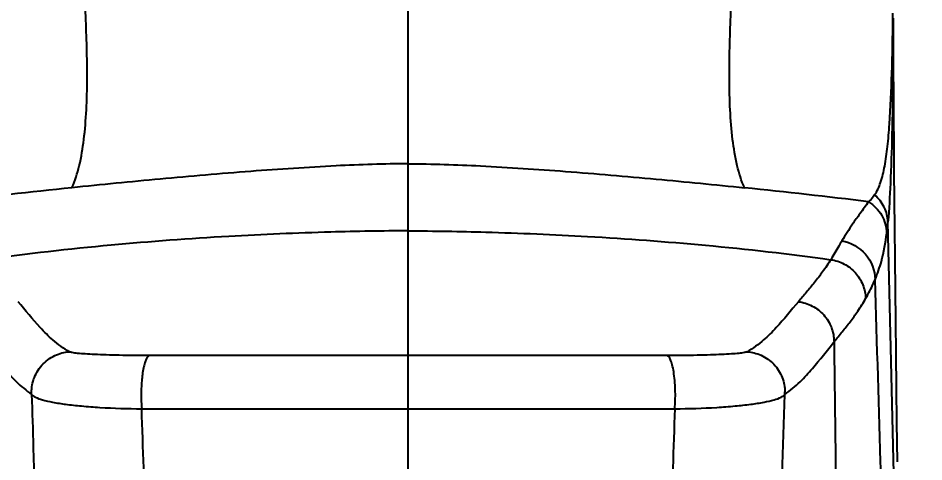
# Model space of a CAD drawing. Header units: millimetres. Extents: x 3817 to 4149, y 28263 to 28669.
# Drawn here: x 4062.28 to 4107.09, y 28574.37 to 28596.34 of the extents above; entities that cross this region are included whole.
import ezdxf

# ---------------------------------------------------------------- set-up
doc = ezdxf.new("R2010")
doc.units = ezdxf.units.MM
doc.styles.get("Standard").update_dxf_attribs({"font": ''})
doc.styles.get('Standard').set_extended_font_data('SimSun')
doc.dimstyles.new('副本 ISO-25-2bei', dxfattribs={"dimscale": 1.7, "dimtxt": 5, "dimasz": 5, "dimexe": 0.5, "dimexo": 0.625, "dimgap": 1, "dimtad": 1, "dimlfac": 0.0393, "dimdsep": 46, "dimtxsty": 'Standard', "dimcen": 2.5, "dimclrd": 1, "dimclre": 1, "dimclrt": 3, "dimadec": 0, "dimazin": 0, "dimtfac": 1, "dimtmove": 0, "dimatfit": 3, "dimfxl": 0, "dimarcsym": 0})

# ---------------------------------------------------------------- blocks, each defined once
blk = doc.blocks.new('*D6')
at = {"color": 1, "lineweight": -2, "transparency": 16777216}
for p, q in [((4082.649, 28634.732), (4148.416, 28634.732)), ((4147.566, 28626.232), (4147.566, 28516.056)), ((4108.126, 28507.556), (4148.416, 28507.556))]:
    blk.add_line(p, q, dxfattribs=at)
at = {"color": 1, "transparency": 16777216}
for points in [[(4146.149, 28626.232), (4148.982, 28626.232), (4147.566, 28634.732)], [(4146.149, 28516.056), (4148.982, 28516.056), (4147.566, 28507.556)]]:
    blk.add_solid(points, dxfattribs=at)
at = {"layer": 'Defpoints', "color": 0, "transparency": 16777216}
for p in [(4081.586, 28634.732), (4107.064, 28507.556), (4147.566, 28507.556)]:
    blk.add_point(p, dxfattribs=at)
at = {"color": 3, "transparency": 16777216, "insert": (4141.616, 28571.144), "char_height": 8.5, "attachment_point": 5, "rotation": 90, "bg_fill": 3, "box_fill_scale": 1.1, "bg_fill_color": 256, "bg_fill_true_color": 13158600, "bg_fill_transparency": 0}
blk.add_mtext('127.2', dxfattribs=at)

msp = doc.modelspace()

# ---------------------------------------------------------------- linework, layer by layer
for points in [[(4081.582, 28559.217), (4081.582, 28559.217), (4081.582, 28599.589), (4081.582, 28599.589)], [(4105.562, 28596.334), (4105.562, 28596.334), (4105.564, 28596.575), (4105.564, 28596.575)], [(4105.584, 28594.909), (4105.584, 28594.909), (4105.577, 28596.336), (4105.577, 28596.336)], [(4064.943, 28587.937), (4062.895, 28587.723), (4060.85, 28587.492), (4058.806, 28587.246)], [(4104.358, 28587.246), (4102.314, 28587.492), (4100.269, 28587.723), (4098.221, 28587.937)], [(4105.727, 28568.952), (4105.727, 28568.952), (4105.316, 28586.243), (4105.316, 28586.243)], [(4100.215, 28577.709), (4100.217, 28577.749), (4100.218, 28577.788), (4100.217, 28577.828)], [(4068.782, 28565.269), (4068.653, 28569.177), (4068.524, 28573.087), (4068.394, 28576.995)], [(4094.77, 28576.995), (4094.64, 28573.087), (4094.51, 28569.177), (4094.381, 28565.269)]]:
    msp.add_open_spline(points, degree=3)
for points, knots in [([(4064.943, 28587.937), (4065.101, 28588.285), (4065.215, 28588.655), (4065.304, 28589.028), (4065.304, 28589.028), (4065.407, 28589.458), (4065.479, 28589.895), (4065.533, 28590.333), (4065.533, 28590.333), (4065.592, 28590.817), (4065.63, 28591.303), (4065.655, 28591.79), (4065.655, 28591.79), (4065.68, 28592.304), (4065.692, 28592.819), (4065.694, 28593.334), (4065.694, 28593.334), (4065.698, 28594.366), (4065.666, 28595.398), (4065.626, 28596.429), (4065.626, 28596.429), (4065.607, 28596.905), (4065.588, 28597.38), (4065.569, 28597.855), (4065.569, 28597.855), (4065.553, 28598.274), (4065.539, 28598.694), (4065.532, 28599.113)], [0, 0, 0, 0, 0.142857, 0.142857, 0.142857, 0.142857, 0.285714, 0.285714, 0.285714, 0.285714, 0.428571, 0.428571, 0.428571, 0.428571, 0.571429, 0.571429, 0.571429, 0.571429, 0.714286, 0.714286, 0.714286, 0.714286, 0.857143, 0.857143, 0.857143, 0.857143, 1, 1, 1, 1]), ([(4098.221, 28587.937), (4098.063, 28588.285), (4097.949, 28588.655), (4097.86, 28589.028), (4097.86, 28589.028), (4097.756, 28589.458), (4097.684, 28589.895), (4097.631, 28590.333), (4097.631, 28590.333), (4097.572, 28590.817), (4097.534, 28591.302), (4097.509, 28591.79), (4097.509, 28591.79), (4097.483, 28592.304), (4097.472, 28592.819), (4097.47, 28593.333), (4097.47, 28593.333), (4097.466, 28594.366), (4097.498, 28595.398), (4097.538, 28596.429), (4097.538, 28596.429), (4097.556, 28596.904), (4097.576, 28597.379), (4097.594, 28597.855), (4097.594, 28597.855), (4097.611, 28598.274), (4097.625, 28598.694), (4097.632, 28599.113)], [0, 0, 0, 0, 0.142857, 0.142857, 0.142857, 0.142857, 0.285714, 0.285714, 0.285714, 0.285714, 0.428571, 0.428571, 0.428571, 0.428571, 0.571429, 0.571429, 0.571429, 0.571429, 0.714286, 0.714286, 0.714286, 0.714286, 0.857143, 0.857143, 0.857143, 0.857143, 1, 1, 1, 1]), ([(4104.655, 28587.58), (4104.784, 28587.767), (4104.877, 28587.98), (4104.95, 28588.196), (4104.95, 28588.196), (4105.04, 28588.46), (4105.102, 28588.731), (4105.154, 28589.003), (4105.154, 28589.003), (4105.213, 28589.325), (4105.258, 28589.65), (4105.295, 28589.976), (4105.295, 28589.976), (4105.336, 28590.345), (4105.368, 28590.716), (4105.394, 28591.087), (4105.394, 28591.087), (4105.453, 28591.922), (4105.484, 28592.759), (4105.509, 28593.596), (4105.509, 28593.596), (4105.535, 28594.509), (4105.554, 28595.421), (4105.562, 28596.334)], [0, 0, 0, 0, 0.166667, 0.166667, 0.166667, 0.166667, 0.333333, 0.333333, 0.333333, 0.333333, 0.5, 0.5, 0.5, 0.5, 0.666667, 0.666667, 0.666667, 0.666667, 0.833333, 0.833333, 0.833333, 0.833333, 1, 1, 1, 1]), ([(4105.573, 28596.34), (4105.574, 28595.339), (4105.57, 28594.337), (4105.56, 28593.336), (4105.56, 28593.336), (4105.552, 28592.417), (4105.537, 28591.497), (4105.516, 28590.579), (4105.516, 28590.579), (4105.496, 28589.769), (4105.472, 28588.958), (4105.436, 28588.149), (4105.436, 28588.149), (4105.408, 28587.513), (4105.372, 28586.877), (4105.316, 28586.243)], [0, 0, 0, 0, 0.25, 0.25, 0.25, 0.25, 0.5, 0.5, 0.5, 0.5, 0.75, 0.75, 0.75, 0.75, 1, 1, 1, 1]), ([(4105.787, 28574.366), (4105.787, 28574.366), (4105.762, 28576.318), (4105.762, 28576.318), (4105.762, 28576.318), (4105.762, 28576.318), (4105.741, 28578.03), (4105.741, 28578.03), (4105.741, 28578.03), (4105.741, 28578.03), (4105.722, 28579.695), (4105.722, 28579.695), (4105.722, 28579.695), (4105.722, 28579.695), (4105.704, 28581.315), (4105.704, 28581.315), (4105.704, 28581.315), (4105.704, 28581.315), (4105.687, 28582.886), (4105.687, 28582.886), (4105.687, 28582.886), (4105.687, 28582.886), (4105.672, 28584.418), (4105.672, 28584.418), (4105.672, 28584.418), (4105.672, 28584.418), (4105.656, 28585.906), (4105.656, 28585.906), (4105.656, 28585.906), (4105.656, 28585.906), (4105.643, 28587.345), (4105.643, 28587.345), (4105.643, 28587.345), (4105.643, 28587.345), (4105.63, 28588.739), (4105.63, 28588.739), (4105.63, 28588.739), (4105.63, 28588.739), (4105.618, 28590.085), (4105.618, 28590.085), (4105.618, 28590.085), (4105.618, 28590.085), (4105.608, 28591.376), (4105.608, 28591.376), (4105.608, 28591.376), (4105.608, 28591.376), (4105.599, 28592.609), (4105.599, 28592.609), (4105.599, 28592.609), (4105.599, 28592.609), (4105.591, 28593.782), (4105.591, 28593.782), (4105.591, 28593.782), (4105.591, 28593.782), (4105.584, 28594.909), (4105.584, 28594.909)], [0, 0, 0, 0, 0.071429, 0.071429, 0.071429, 0.071429, 0.142857, 0.142857, 0.142857, 0.142857, 0.214286, 0.214286, 0.214286, 0.214286, 0.285714, 0.285714, 0.285714, 0.285714, 0.357143, 0.357143, 0.357143, 0.357143, 0.428571, 0.428571, 0.428571, 0.428571, 0.5, 0.5, 0.5, 0.5, 0.571429, 0.571429, 0.571429, 0.571429, 0.642857, 0.642857, 0.642857, 0.642857, 0.714286, 0.714286, 0.714286, 0.714286, 0.785714, 0.785714, 0.785714, 0.785714, 0.857143, 0.857143, 0.857143, 0.857143, 0.928571, 0.928571, 0.928571, 0.928571, 1, 1, 1, 1]), ([(4081.582, 28589.126), (4080.392, 28589.126), (4079.203, 28589.082), (4078.014, 28589.022), (4078.014, 28589.022), (4076.608, 28588.951), (4075.201, 28588.857), (4073.797, 28588.75), (4073.797, 28588.75), (4072.301, 28588.636), (4070.806, 28588.507), (4069.313, 28588.369), (4069.313, 28588.369), (4067.855, 28588.233), (4066.398, 28588.09), (4064.943, 28587.937)], [0, 0, 0, 0, 0.25, 0.25, 0.25, 0.25, 0.5, 0.5, 0.5, 0.5, 0.75, 0.75, 0.75, 0.75, 1, 1, 1, 1]), ([(4081.582, 28589.126), (4082.772, 28589.126), (4083.961, 28589.082), (4085.15, 28589.022), (4085.15, 28589.022), (4086.556, 28588.951), (4087.963, 28588.857), (4089.367, 28588.75), (4089.367, 28588.75), (4090.863, 28588.636), (4092.357, 28588.507), (4093.852, 28588.369), (4093.852, 28588.369), (4095.309, 28588.233), (4096.765, 28588.09), (4098.221, 28587.937)], [0, 0, 0, 0, 0.25, 0.25, 0.25, 0.25, 0.5, 0.5, 0.5, 0.5, 0.75, 0.75, 0.75, 0.75, 1, 1, 1, 1]), ([(4104.358, 28587.246), (4104.217, 28587.045), (4104.072, 28586.847), (4103.929, 28586.649), (4103.929, 28586.649), (4103.805, 28586.479), (4103.68, 28586.309), (4103.561, 28586.134), (4103.561, 28586.134), (4103.377, 28585.867), (4103.206, 28585.591), (4103.037, 28585.313)], [0, 0, 0, 0, 0.333333, 0.333333, 0.333333, 0.333333, 0.666667, 0.666667, 0.666667, 0.666667, 1, 1, 1, 1]), ([(4104.655, 28587.58), (4104.633, 28587.548), (4104.611, 28587.516), (4104.587, 28587.486), (4104.587, 28587.486), (4104.519, 28587.399), (4104.442, 28587.318), (4104.358, 28587.246)], [0, 0, 0, 0, 0.5, 0.5, 0.5, 0.5, 1, 1, 1, 1]), ([(4104.358, 28587.246), (4104.62, 28587.078), (4104.847, 28586.846), (4105.005, 28586.573), (4105.005, 28586.573), (4105.159, 28586.307), (4105.248, 28586), (4105.256, 28585.695)], [0, 0, 0, 0, 0.5, 0.5, 0.5, 0.5, 1, 1, 1, 1]), ([(4105.316, 28586.243), (4105.307, 28586.494), (4105.244, 28586.746), (4105.131, 28586.972), (4105.131, 28586.972), (4105.016, 28587.205), (4104.851, 28587.412), (4104.655, 28587.58)], [0, 0, 0, 0, 0.5, 0.5, 0.5, 0.5, 1, 1, 1, 1]), ([(4105.256, 28585.695), (4105.262, 28585.737), (4105.267, 28585.779), (4105.273, 28585.821), (4105.273, 28585.821), (4105.289, 28585.962), (4105.303, 28586.102), (4105.316, 28586.243)], [0, 0, 0, 0, 0.5, 0.5, 0.5, 0.5, 1, 1, 1, 1]), ([(4081.582, 28585.803), (4080.304, 28585.803), (4079.026, 28585.78), (4077.749, 28585.744), (4077.749, 28585.744), (4076.068, 28585.696), (4074.388, 28585.624), (4072.709, 28585.528), (4072.709, 28585.528), (4070.763, 28585.416), (4068.819, 28585.273), (4066.879, 28585.093), (4066.879, 28585.093), (4064.806, 28584.9), (4062.737, 28584.666), (4060.676, 28584.378)], [0, 0, 0, 0, 0.25, 0.25, 0.25, 0.25, 0.5, 0.5, 0.5, 0.5, 0.75, 0.75, 0.75, 0.75, 1, 1, 1, 1]), ([(4081.582, 28585.803), (4082.86, 28585.803), (4084.137, 28585.78), (4085.415, 28585.744), (4085.415, 28585.744), (4087.096, 28585.696), (4088.776, 28585.624), (4090.454, 28585.528), (4090.454, 28585.528), (4092.4, 28585.416), (4094.344, 28585.273), (4096.284, 28585.092), (4096.284, 28585.092), (4098.357, 28584.9), (4100.427, 28584.666), (4102.487, 28584.378)], [0, 0, 0, 0, 0.25, 0.25, 0.25, 0.25, 0.5, 0.5, 0.5, 0.5, 0.75, 0.75, 0.75, 0.75, 1, 1, 1, 1]), ([(4104.681, 28583.401), (4104.802, 28583.692), (4104.906, 28583.989), (4104.989, 28584.292), (4104.989, 28584.292), (4105.116, 28584.751), (4105.196, 28585.224), (4105.256, 28585.696)], [0, 0, 0, 0, 0.5, 0.5, 0.5, 0.5, 1, 1, 1, 1]), ([(4103.037, 28585.313), (4102.984, 28585.224), (4102.932, 28585.136), (4102.878, 28585.048), (4102.878, 28585.048), (4102.747, 28584.826), (4102.618, 28584.602), (4102.487, 28584.378)], [0, 0, 0, 0, 0.5, 0.5, 0.5, 0.5, 1, 1, 1, 1]), ([(4103.037, 28585.313), (4103.476, 28585.232), (4103.901, 28584.993), (4104.2, 28584.645), (4104.2, 28584.645), (4104.497, 28584.299), (4104.669, 28583.845), (4104.681, 28583.399)], [0, 0, 0, 0, 0.5, 0.5, 0.5, 0.5, 1, 1, 1, 1]), ([(4102.487, 28584.378), (4102.357, 28584.172), (4102.224, 28583.968), (4102.082, 28583.769), (4102.082, 28583.769), (4101.956, 28583.59), (4101.823, 28583.417), (4101.686, 28583.246), (4101.686, 28583.246), (4101.557, 28583.085), (4101.424, 28582.928), (4101.29, 28582.77), (4101.29, 28582.77), (4101.155, 28582.612), (4101.019, 28582.455), (4100.885, 28582.297)], [0, 0, 0, 0, 0.25, 0.25, 0.25, 0.25, 0.5, 0.5, 0.5, 0.5, 0.75, 0.75, 0.75, 0.75, 1, 1, 1, 1]), ([(4102.487, 28584.378), (4102.718, 28584.346), (4102.945, 28584.271), (4103.152, 28584.162), (4103.152, 28584.162), (4103.359, 28584.051), (4103.547, 28583.904), (4103.703, 28583.729), (4103.703, 28583.729), (4103.859, 28583.554), (4103.984, 28583.352), (4104.071, 28583.135), (4104.071, 28583.135), (4104.157, 28582.917), (4104.205, 28582.683), (4104.211, 28582.452)], [0, 0, 0, 0, 0.25, 0.25, 0.25, 0.25, 0.5, 0.5, 0.5, 0.5, 0.75, 0.75, 0.75, 0.75, 1, 1, 1, 1]), ([(4104.211, 28582.45), (4104.251, 28582.518), (4104.289, 28582.587), (4104.326, 28582.656), (4104.326, 28582.656), (4104.457, 28582.898), (4104.574, 28583.147), (4104.681, 28583.4)], [0, 0, 0, 0, 0.5, 0.5, 0.5, 0.5, 1, 1, 1, 1]), ([(4105.513, 28555.945), (4105.43, 28558.676), (4105.347, 28561.406), (4105.264, 28564.137), (4105.264, 28564.137), (4105.069, 28570.558), (4104.875, 28576.979), (4104.681, 28583.4)], [0, 0, 0, 0, 0.5, 0.5, 0.5, 0.5, 1, 1, 1, 1]), ([(4064.817, 28579.818), (4064.528, 28579.989), (4064.252, 28580.184), (4063.998, 28580.402), (4063.998, 28580.402), (4063.776, 28580.592), (4063.57, 28580.799), (4063.372, 28581.012), (4063.372, 28581.012), (4062.991, 28581.425), (4062.639, 28581.864), (4062.28, 28582.296)], [0, 0, 0, 0, 0.333333, 0.333333, 0.333333, 0.333333, 0.666667, 0.666667, 0.666667, 0.666667, 1, 1, 1, 1]), ([(4100.885, 28582.297), (4100.526, 28581.864), (4100.173, 28581.425), (4099.792, 28581.012), (4099.792, 28581.012), (4099.594, 28580.799), (4099.387, 28580.592), (4099.166, 28580.402), (4099.166, 28580.402), (4098.911, 28580.184), (4098.635, 28579.989), (4098.347, 28579.818)], [0, 0, 0, 0, 0.333333, 0.333333, 0.333333, 0.333333, 0.666667, 0.666667, 0.666667, 0.666667, 1, 1, 1, 1]), ([(4100.885, 28582.297), (4101.123, 28582.268), (4101.358, 28582.195), (4101.572, 28582.083), (4101.572, 28582.083), (4101.787, 28581.971), (4101.98, 28581.821), (4102.141, 28581.641), (4102.141, 28581.641), (4102.301, 28581.461), (4102.429, 28581.252), (4102.516, 28581.027), (4102.516, 28581.027), (4102.602, 28580.801), (4102.647, 28580.56), (4102.648, 28580.32)], [0, 0, 0, 0, 0.25, 0.25, 0.25, 0.25, 0.5, 0.5, 0.5, 0.5, 0.75, 0.75, 0.75, 0.75, 1, 1, 1, 1]), ([(4102.65, 28580.32), (4102.782, 28580.483), (4102.914, 28580.646), (4103.047, 28580.81), (4103.047, 28580.81), (4103.179, 28580.973), (4103.31, 28581.136), (4103.439, 28581.303), (4103.439, 28581.303), (4103.573, 28581.476), (4103.703, 28581.652), (4103.827, 28581.834), (4103.827, 28581.834), (4103.963, 28582.034), (4104.091, 28582.24), (4104.211, 28582.45)], [0, 0, 0, 0, 0.25, 0.25, 0.25, 0.25, 0.5, 0.5, 0.5, 0.5, 0.75, 0.75, 0.75, 0.75, 1, 1, 1, 1]), ([(4060.515, 28580.32), (4060.868, 28579.873), (4061.214, 28579.419), (4061.584, 28578.986), (4061.584, 28578.986), (4061.778, 28578.761), (4061.978, 28578.54), (4062.192, 28578.335), (4062.192, 28578.335), (4062.428, 28578.108), (4062.682, 28577.898), (4062.948, 28577.709)], [0, 0, 0, 0, 0.333333, 0.333333, 0.333333, 0.333333, 0.666667, 0.666667, 0.666667, 0.666667, 1, 1, 1, 1]), ([(4100.215, 28577.709), (4100.482, 28577.898), (4100.735, 28578.108), (4100.971, 28578.335), (4100.971, 28578.335), (4101.186, 28578.54), (4101.386, 28578.761), (4101.58, 28578.986), (4101.58, 28578.986), (4101.95, 28579.419), (4102.296, 28579.873), (4102.648, 28580.32)], [0, 0, 0, 0, 0.333333, 0.333333, 0.333333, 0.333333, 0.666667, 0.666667, 0.666667, 0.666667, 1, 1, 1, 1]), ([(4102.648, 28580.32), (4102.663, 28579.178), (4102.678, 28578.036), (4102.693, 28576.896), (4102.693, 28576.896), (4102.707, 28575.754), (4102.721, 28574.612), (4102.735, 28573.471), (4102.735, 28573.471), (4102.741, 28572.901), (4102.748, 28572.33), (4102.754, 28571.759), (4102.754, 28571.759), (4102.76, 28571.189), (4102.766, 28570.617), (4102.774, 28570.047), (4102.774, 28570.047), (4102.78, 28569.477), (4102.786, 28568.905), (4102.795, 28568.335), (4102.795, 28568.335), (4102.803, 28567.765), (4102.814, 28567.193), (4102.818, 28566.623)], [0, 0, 0, 0, 0.166667, 0.166667, 0.166667, 0.166667, 0.333333, 0.333333, 0.333333, 0.333333, 0.5, 0.5, 0.5, 0.5, 0.666667, 0.666667, 0.666667, 0.666667, 0.833333, 0.833333, 0.833333, 0.833333, 1, 1, 1, 1]), ([(4062.948, 28577.709), (4062.935, 28577.957), (4062.969, 28578.211), (4063.048, 28578.448), (4063.048, 28578.448), (4063.133, 28578.705), (4063.272, 28578.944), (4063.451, 28579.147), (4063.451, 28579.147), (4063.63, 28579.349), (4063.851, 28579.516), (4064.096, 28579.631), (4064.096, 28579.631), (4064.322, 28579.738), (4064.569, 28579.802), (4064.817, 28579.818)], [0, 0, 0, 0, 0.25, 0.25, 0.25, 0.25, 0.5, 0.5, 0.5, 0.5, 0.75, 0.75, 0.75, 0.75, 1, 1, 1, 1]), ([(4068.764, 28579.629), (4068.27, 28579.626), (4067.775, 28579.631), (4067.281, 28579.643), (4067.281, 28579.643), (4067.065, 28579.647), (4066.85, 28579.652), (4066.634, 28579.659), (4066.634, 28579.659), (4066.446, 28579.665), (4066.257, 28579.673), (4066.068, 28579.682), (4066.068, 28579.682), (4065.91, 28579.689), (4065.752, 28579.697), (4065.594, 28579.708), (4065.594, 28579.708), (4065.469, 28579.717), (4065.345, 28579.726), (4065.22, 28579.739), (4065.22, 28579.739), (4065.134, 28579.747), (4065.047, 28579.759), (4064.961, 28579.775), (4064.961, 28579.775), (4064.912, 28579.784), (4064.862, 28579.797), (4064.817, 28579.818)], [0, 0, 0, 0, 0.142857, 0.142857, 0.142857, 0.142857, 0.285714, 0.285714, 0.285714, 0.285714, 0.428571, 0.428571, 0.428571, 0.428571, 0.571429, 0.571429, 0.571429, 0.571429, 0.714286, 0.714286, 0.714286, 0.714286, 0.857143, 0.857143, 0.857143, 0.857143, 1, 1, 1, 1]), ([(4068.764, 28579.629), (4068.736, 28579.618), (4068.713, 28579.596), (4068.692, 28579.572), (4068.692, 28579.572), (4068.661, 28579.536), (4068.639, 28579.496), (4068.619, 28579.454), (4068.619, 28579.454), (4068.591, 28579.395), (4068.568, 28579.333), (4068.549, 28579.269), (4068.549, 28579.269), (4068.523, 28579.188), (4068.502, 28579.105), (4068.485, 28579.021), (4068.485, 28579.021), (4068.44, 28578.807), (4068.412, 28578.589), (4068.395, 28578.371), (4068.395, 28578.371), (4068.374, 28578.128), (4068.366, 28577.884), (4068.367, 28577.641)], [0, 0, 0, 0, 0.166667, 0.166667, 0.166667, 0.166667, 0.333333, 0.333333, 0.333333, 0.333333, 0.5, 0.5, 0.5, 0.5, 0.666667, 0.666667, 0.666667, 0.666667, 0.833333, 0.833333, 0.833333, 0.833333, 1, 1, 1, 1]), ([(4081.582, 28579.631), (4079.431, 28579.633), (4077.279, 28579.634), (4075.128, 28579.636), (4075.128, 28579.636), (4073.007, 28579.637), (4070.885, 28579.64), (4068.764, 28579.629)], [0, 0, 0, 0, 0.5, 0.5, 0.5, 0.5, 1, 1, 1, 1]), ([(4094.4, 28579.629), (4092.278, 28579.64), (4090.157, 28579.637), (4088.035, 28579.636), (4088.035, 28579.636), (4085.884, 28579.634), (4083.733, 28579.633), (4081.582, 28579.631)], [0, 0, 0, 0, 0.5, 0.5, 0.5, 0.5, 1, 1, 1, 1]), ([(4098.347, 28579.818), (4098.302, 28579.796), (4098.252, 28579.784), (4098.202, 28579.775), (4098.202, 28579.775), (4098.115, 28579.76), (4098.029, 28579.748), (4097.943, 28579.739), (4097.943, 28579.739), (4097.819, 28579.726), (4097.695, 28579.717), (4097.57, 28579.708), (4097.57, 28579.708), (4097.412, 28579.697), (4097.254, 28579.689), (4097.095, 28579.682), (4097.095, 28579.682), (4096.907, 28579.673), (4096.718, 28579.665), (4096.53, 28579.659), (4096.53, 28579.659), (4096.314, 28579.652), (4096.098, 28579.647), (4095.883, 28579.643), (4095.883, 28579.643), (4095.389, 28579.631), (4094.894, 28579.626), (4094.4, 28579.629)], [0, 0, 0, 0, 0.142857, 0.142857, 0.142857, 0.142857, 0.285714, 0.285714, 0.285714, 0.285714, 0.428571, 0.428571, 0.428571, 0.428571, 0.571429, 0.571429, 0.571429, 0.571429, 0.714286, 0.714286, 0.714286, 0.714286, 0.857143, 0.857143, 0.857143, 0.857143, 1, 1, 1, 1]), ([(4094.77, 28576.995), (4094.793, 28577.275), (4094.801, 28577.555), (4094.796, 28577.836), (4094.796, 28577.836), (4094.791, 28578.134), (4094.771, 28578.43), (4094.73, 28578.725), (4094.73, 28578.725), (4094.713, 28578.849), (4094.691, 28578.972), (4094.662, 28579.094), (4094.662, 28579.094), (4094.641, 28579.188), (4094.614, 28579.283), (4094.58, 28579.373), (4094.58, 28579.373), (4094.557, 28579.435), (4094.529, 28579.495), (4094.489, 28579.549), (4094.489, 28579.549), (4094.465, 28579.582), (4094.437, 28579.614), (4094.4, 28579.629)], [0, 0, 0, 0, 0.166667, 0.166667, 0.166667, 0.166667, 0.333333, 0.333333, 0.333333, 0.333333, 0.5, 0.5, 0.5, 0.5, 0.666667, 0.666667, 0.666667, 0.666667, 0.833333, 0.833333, 0.833333, 0.833333, 1, 1, 1, 1]), ([(4098.347, 28579.818), (4098.584, 28579.803), (4098.82, 28579.743), (4099.038, 28579.645), (4099.038, 28579.645), (4099.273, 28579.538), (4099.489, 28579.385), (4099.666, 28579.198), (4099.666, 28579.198), (4099.846, 28579.009), (4099.988, 28578.785), (4100.082, 28578.541), (4100.082, 28578.541), (4100.17, 28578.314), (4100.216, 28578.07), (4100.217, 28577.828)], [0, 0, 0, 0, 0.25, 0.25, 0.25, 0.25, 0.5, 0.5, 0.5, 0.5, 0.75, 0.75, 0.75, 0.75, 1, 1, 1, 1]), ([(4062.948, 28577.709), (4062.976, 28576.827), (4063.004, 28575.944), (4063.031, 28575.061), (4063.031, 28575.061), (4063.114, 28572.411), (4063.195, 28569.76), (4063.275, 28567.109)], [0, 0, 0, 0, 0.5, 0.5, 0.5, 0.5, 1, 1, 1, 1]), ([(4062.948, 28577.709), (4062.968, 28577.681), (4062.993, 28577.658), (4063.02, 28577.637), (4063.02, 28577.637), (4063.055, 28577.611), (4063.093, 28577.588), (4063.132, 28577.569), (4063.132, 28577.569), (4063.242, 28577.512), (4063.36, 28577.473), (4063.479, 28577.439), (4063.479, 28577.439), (4063.645, 28577.392), (4063.812, 28577.355), (4063.981, 28577.322), (4063.981, 28577.322), (4064.197, 28577.281), (4064.413, 28577.248), (4064.631, 28577.22), (4064.631, 28577.22), (4064.893, 28577.186), (4065.156, 28577.157), (4065.42, 28577.134), (4065.42, 28577.134), (4065.721, 28577.106), (4066.023, 28577.083), (4066.326, 28577.065), (4066.326, 28577.065), (4067.014, 28577.023), (4067.704, 28577.001), (4068.394, 28576.995)], [0, 0, 0, 0, 0.125, 0.125, 0.125, 0.125, 0.25, 0.25, 0.25, 0.25, 0.375, 0.375, 0.375, 0.375, 0.5, 0.5, 0.5, 0.5, 0.625, 0.625, 0.625, 0.625, 0.75, 0.75, 0.75, 0.75, 0.875, 0.875, 0.875, 0.875, 1, 1, 1, 1]), ([(4068.367, 28577.641), (4068.367, 28577.586), (4068.368, 28577.532), (4068.369, 28577.477), (4068.369, 28577.477), (4068.373, 28577.316), (4068.381, 28577.155), (4068.394, 28576.995)], [0, 0, 0, 0, 0.5, 0.5, 0.5, 0.5, 1, 1, 1, 1]), ([(4094.77, 28576.995), (4095.462, 28577.001), (4096.155, 28577.023), (4096.846, 28577.065), (4096.846, 28577.065), (4097.148, 28577.083), (4097.45, 28577.106), (4097.75, 28577.134), (4097.75, 28577.134), (4098.013, 28577.157), (4098.274, 28577.186), (4098.536, 28577.221), (4098.536, 28577.221), (4098.753, 28577.249), (4098.97, 28577.282), (4099.184, 28577.323), (4099.184, 28577.323), (4099.352, 28577.355), (4099.52, 28577.392), (4099.686, 28577.439), (4099.686, 28577.439), (4099.804, 28577.473), (4099.922, 28577.512), (4100.032, 28577.569), (4100.032, 28577.569), (4100.071, 28577.588), (4100.109, 28577.611), (4100.144, 28577.637), (4100.144, 28577.637), (4100.171, 28577.658), (4100.196, 28577.681), (4100.215, 28577.709)], [0, 0, 0, 0, 0.125, 0.125, 0.125, 0.125, 0.25, 0.25, 0.25, 0.25, 0.375, 0.375, 0.375, 0.375, 0.5, 0.5, 0.5, 0.5, 0.625, 0.625, 0.625, 0.625, 0.75, 0.75, 0.75, 0.75, 0.875, 0.875, 0.875, 0.875, 1, 1, 1, 1]), ([(4099.889, 28567.109), (4099.916, 28567.993), (4099.942, 28568.878), (4099.969, 28569.762), (4099.969, 28569.762), (4100.05, 28572.412), (4100.132, 28575.06), (4100.215, 28577.709)], [0, 0, 0, 0, 0.5, 0.5, 0.5, 0.5, 1, 1, 1, 1]), ([(4068.394, 28576.995), (4069.481, 28576.998), (4070.567, 28576.999), (4071.654, 28576.999), (4071.654, 28576.999), (4073.302, 28577), (4074.952, 28576.997), (4076.6, 28576.995), (4076.6, 28576.995), (4078.261, 28576.993), (4079.921, 28576.991), (4081.582, 28576.99)], [0, 0, 0, 0, 0.333333, 0.333333, 0.333333, 0.333333, 0.666667, 0.666667, 0.666667, 0.666667, 1, 1, 1, 1]), ([(4081.582, 28576.99), (4082.69, 28576.991), (4083.798, 28576.991), (4084.905, 28576.993), (4084.905, 28576.993), (4086.559, 28576.995), (4088.213, 28576.998), (4089.868, 28576.999), (4089.868, 28576.999), (4091.502, 28577), (4093.136, 28576.999), (4094.77, 28576.995)], [0, 0, 0, 0, 0.333333, 0.333333, 0.333333, 0.333333, 0.666667, 0.666667, 0.666667, 0.666667, 1, 1, 1, 1])]:
    msp.add_open_spline(points, degree=3, knots=knots)

# ---------------------------------------------------------------- next in the draw order: dimensions: what is measured, and where the dimension line sits
dim = msp.add_linear_dim(base=(4147.566, 28507.556), p1=(4081.586, 28634.732), p2=(4107.064, 28507.556), angle=90, dimstyle='副本 ISO-25-2bei', override={"dimdec": 1, "dimlfac": 1, "dimtfill": 1})
dim.commit()
dim.dimension.update_dxf_attribs({"geometry": '*D6', "text_midpoint": (4141.616, 28571.144)})

doc.saveas('drawing.dxf')
